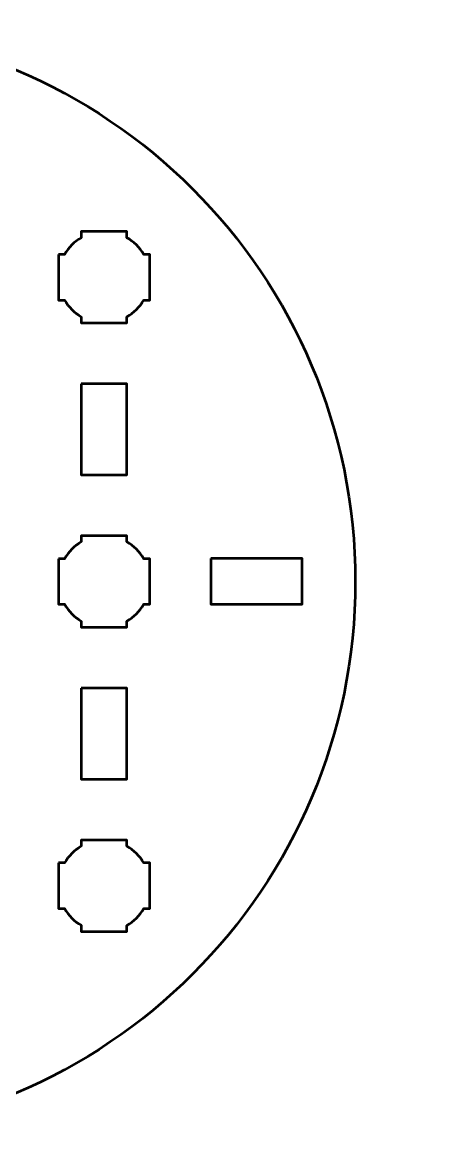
# Model space of a CAD drawing. Header units: centimetres. Extents: x -21 to 0, y -29.7 to 0.
# Drawn here: x -10.54 to -7.87, y -23.22 to -15.87 of the extents above; entities that cross this region are included whole.
import ezdxf

# ---------------------------------------------------------------- set-up
doc = ezdxf.new("R2010")
doc.units = ezdxf.units.CM
doc.header["$MEASUREMENT"] = 0
doc.layers.add('Layer 1', color=7, linetype='Continuous')

msp = doc.modelspace()

# ---------------------------------------------------------------- linework, layer by layer
at = {"layer": 'Layer 1', "color": 114, "lineweight": 53}
msp.add_ellipse((-11.99999, -19.55), major_axis=(0, 3.65), ratio=1, dxfattribs=at)
at = {"layer": 'Layer 1', "color": 22, "lineweight": 53}
msp.add_open_spline([(-21.00003, -29.19995), (-21.00003, -29.19995), (-21.00003, -0.49992), (-21.00003, -0.49992), (-21.00003, -0.49992), (-21.00003, -0.22295), (-20.77694, 0.00004), (-20.49994, 0.00004), (-20.49994, 0.00004), (-20.49994, 0.00004), (-0.50008, 0.00004), (-0.50008, 0.00004), (-0.50008, 0.00004), (-0.22294, 0.00004), (0.00002, -0.22295), (0.00002, -0.49992), (0.00002, -0.49992), (0.00002, -0.49992), (0.00002, -29.19995), (0.00002, -29.19995), (0.00002, -29.19995), (0.00002, -29.47695), (-0.22294, -29.70004), (-0.50008, -29.70004), (-0.50008, -29.70004), (-0.50008, -29.70004), (-20.49994, -29.70004), (-20.49994, -29.70004), (-20.49994, -29.70004), (-20.77694, -29.70004), (-21.00003, -29.47695), (-21.00003, -29.19995)], degree=3, knots=[0, 0, 0, 0, 0.125, 0.125, 0.125, 0.125, 0.25, 0.25, 0.25, 0.25, 0.375, 0.375, 0.375, 0.375, 0.5, 0.5, 0.5, 0.5, 0.625, 0.625, 0.625, 0.625, 0.75, 0.75, 0.75, 0.75, 0.875, 0.875, 0.875, 0.875, 1, 1, 1, 1], dxfattribs=at)
at = {"layer": 'Layer 1', "lineweight": 53}
for points, knots in [([(-10.29999, -17.39994), (-10.29999, -17.39994), (-10.25979, -17.39994), (-10.25979, -17.39994), (-10.25979, -17.39994), (-10.23346, -17.35442), (-10.1955, -17.31649), (-10.14999, -17.29016), (-10.14999, -17.29016), (-10.14999, -17.29016), (-10.14999, -17.24994), (-10.14999, -17.24994), (-10.14999, -17.24994), (-10.14999, -17.24994), (-9.84999, -17.24994), (-9.84999, -17.24994), (-9.84999, -17.24994), (-9.84999, -17.24994), (-9.84999, -17.29013), (-9.84999, -17.29013), (-9.84999, -17.29013), (-9.80446, -17.31646), (-9.76647, -17.35441), (-9.74011, -17.39994), (-9.74011, -17.39994), (-9.74011, -17.39994), (-9.69999, -17.39994), (-9.69999, -17.39994), (-9.69999, -17.39994), (-9.69999, -17.39994), (-9.69999, -17.54536), (-9.69999, -17.54536), (-9.69999, -17.54536), (-9.69999, -17.54536), (-9.69993, -17.55001), (-9.69993, -17.55001), (-9.69993, -17.55001), (-9.69993, -17.55001), (-9.69999, -17.55465), (-9.69999, -17.55465), (-9.69999, -17.55465), (-9.69999, -17.55465), (-9.69999, -17.69994), (-9.69999, -17.69994), (-9.69999, -17.69994), (-9.69999, -17.69994), (-9.74006, -17.69994), (-9.74006, -17.69994), (-9.74006, -17.69994), (-9.76641, -17.74551), (-9.80441, -17.78352), (-9.84999, -17.80988), (-9.84999, -17.80988), (-9.84999, -17.80988), (-9.84999, -17.84994), (-9.84999, -17.84994), (-9.84999, -17.84994), (-9.84999, -17.84994), (-9.99327, -17.84994), (-9.99327, -17.84994), (-9.99327, -17.84994), (-9.99327, -17.84994), (-9.99994, -17.85002), (-9.99994, -17.85002), (-9.99994, -17.85002), (-9.99994, -17.85002), (-10.00662, -17.84994), (-10.00662, -17.84994), (-10.00662, -17.84994), (-10.00662, -17.84994), (-10.14999, -17.84994), (-10.14999, -17.84994), (-10.14999, -17.84994), (-10.14999, -17.84994), (-10.14999, -17.80984), (-10.14999, -17.80984), (-10.14999, -17.80984), (-10.19553, -17.78348), (-10.23351, -17.74549), (-10.25984, -17.69994), (-10.25984, -17.69994), (-10.25984, -17.69994), (-10.29999, -17.69994), (-10.29999, -17.69994), (-10.29999, -17.69994), (-10.29999, -17.69994), (-10.29999, -17.39994), (-10.29999, -17.39994)], [0, 0, 0, 0, 0.0454545, 0.0454545, 0.0454545, 0.0454545, 0.0909091, 0.0909091, 0.0909091, 0.0909091, 0.1363636, 0.1363636, 0.1363636, 0.1363636, 0.1818182, 0.1818182, 0.1818182, 0.1818182, 0.2272727, 0.2272727, 0.2272727, 0.2272727, 0.2727273, 0.2727273, 0.2727273, 0.2727273, 0.3181818, 0.3181818, 0.3181818, 0.3181818, 0.3636364, 0.3636364, 0.3636364, 0.3636364, 0.4090909, 0.4090909, 0.4090909, 0.4090909, 0.4545455, 0.4545455, 0.4545455, 0.4545455, 0.5, 0.5, 0.5, 0.5, 0.5454545, 0.5454545, 0.5454545, 0.5454545, 0.5909091, 0.5909091, 0.5909091, 0.5909091, 0.6363636, 0.6363636, 0.6363636, 0.6363636, 0.6818182, 0.6818182, 0.6818182, 0.6818182, 0.7272727, 0.7272727, 0.7272727, 0.7272727, 0.7727273, 0.7727273, 0.7727273, 0.7727273, 0.8181818, 0.8181818, 0.8181818, 0.8181818, 0.8636364, 0.8636364, 0.8636364, 0.8636364, 0.9090909, 0.9090909, 0.9090909, 0.9090909, 0.9545455, 0.9545455, 0.9545455, 0.9545455, 1, 1, 1, 1]), ([(-10.14993, -18.24991), (-10.14993, -18.24991), (-9.84992, -18.24991), (-9.84992, -18.24991), (-9.84992, -18.24991), (-9.84992, -18.24991), (-9.84992, -18.84992), (-9.84992, -18.84992), (-9.84992, -18.84992), (-9.84992, -18.84992), (-10.14993, -18.84992), (-10.14993, -18.84992), (-10.14993, -18.84992), (-10.14993, -18.84992), (-10.14993, -18.24991), (-10.14993, -18.24991)], [0, 0, 0, 0, 0.25, 0.25, 0.25, 0.25, 0.5, 0.5, 0.5, 0.5, 0.75, 0.75, 0.75, 0.75, 1, 1, 1, 1]), ([(-10.29999, -19.39994), (-10.29999, -19.39994), (-10.25979, -19.39994), (-10.25979, -19.39994), (-10.25979, -19.39994), (-10.23346, -19.35442), (-10.1955, -19.31649), (-10.14999, -19.29016), (-10.14999, -19.29016), (-10.14999, -19.29016), (-10.14999, -19.24994), (-10.14999, -19.24994), (-10.14999, -19.24994), (-10.14999, -19.24994), (-9.84999, -19.24994), (-9.84999, -19.24994), (-9.84999, -19.24994), (-9.84999, -19.24994), (-9.84999, -19.29013), (-9.84999, -19.29013), (-9.84999, -19.29013), (-9.80446, -19.31646), (-9.76647, -19.35441), (-9.74011, -19.39994), (-9.74011, -19.39994), (-9.74011, -19.39994), (-9.69999, -19.39994), (-9.69999, -19.39994), (-9.69999, -19.39994), (-9.69999, -19.39994), (-9.69999, -19.54536), (-9.69999, -19.54536), (-9.69999, -19.54536), (-9.69999, -19.54536), (-9.69993, -19.55001), (-9.69993, -19.55001), (-9.69993, -19.55001), (-9.69993, -19.55001), (-9.69999, -19.55465), (-9.69999, -19.55465), (-9.69999, -19.55465), (-9.69999, -19.55465), (-9.69999, -19.69994), (-9.69999, -19.69994), (-9.69999, -19.69994), (-9.69999, -19.69994), (-9.74006, -19.69994), (-9.74006, -19.69994), (-9.74006, -19.69994), (-9.76641, -19.74551), (-9.80441, -19.78352), (-9.84999, -19.80988), (-9.84999, -19.80988), (-9.84999, -19.80988), (-9.84999, -19.84994), (-9.84999, -19.84994), (-9.84999, -19.84994), (-9.84999, -19.84994), (-9.99327, -19.84994), (-9.99327, -19.84994), (-9.99327, -19.84994), (-9.99327, -19.84994), (-9.99994, -19.85002), (-9.99994, -19.85002), (-9.99994, -19.85002), (-9.99994, -19.85002), (-10.00662, -19.84994), (-10.00662, -19.84994), (-10.00662, -19.84994), (-10.00662, -19.84994), (-10.14999, -19.84994), (-10.14999, -19.84994), (-10.14999, -19.84994), (-10.14999, -19.84994), (-10.14999, -19.80984), (-10.14999, -19.80984), (-10.14999, -19.80984), (-10.19553, -19.78348), (-10.23351, -19.74549), (-10.25984, -19.69994), (-10.25984, -19.69994), (-10.25984, -19.69994), (-10.29999, -19.69994), (-10.29999, -19.69994), (-10.29999, -19.69994), (-10.29999, -19.69994), (-10.29999, -19.39994), (-10.29999, -19.39994)], [0, 0, 0, 0, 0.0454545, 0.0454545, 0.0454545, 0.0454545, 0.0909091, 0.0909091, 0.0909091, 0.0909091, 0.1363636, 0.1363636, 0.1363636, 0.1363636, 0.1818182, 0.1818182, 0.1818182, 0.1818182, 0.2272727, 0.2272727, 0.2272727, 0.2272727, 0.2727273, 0.2727273, 0.2727273, 0.2727273, 0.3181818, 0.3181818, 0.3181818, 0.3181818, 0.3636364, 0.3636364, 0.3636364, 0.3636364, 0.4090909, 0.4090909, 0.4090909, 0.4090909, 0.4545455, 0.4545455, 0.4545455, 0.4545455, 0.5, 0.5, 0.5, 0.5, 0.5454545, 0.5454545, 0.5454545, 0.5454545, 0.5909091, 0.5909091, 0.5909091, 0.5909091, 0.6363636, 0.6363636, 0.6363636, 0.6363636, 0.6818182, 0.6818182, 0.6818182, 0.6818182, 0.7272727, 0.7272727, 0.7272727, 0.7272727, 0.7727273, 0.7727273, 0.7727273, 0.7727273, 0.8181818, 0.8181818, 0.8181818, 0.8181818, 0.8636364, 0.8636364, 0.8636364, 0.8636364, 0.9090909, 0.9090909, 0.9090909, 0.9090909, 0.9545455, 0.9545455, 0.9545455, 0.9545455, 1, 1, 1, 1]), ([(-9.29994, -19.39986), (-9.29994, -19.39986), (-8.69994, -19.39986), (-8.69994, -19.39986), (-8.69994, -19.39986), (-8.69994, -19.39986), (-8.69994, -19.69986), (-8.69994, -19.69986), (-8.69994, -19.69986), (-8.69994, -19.69986), (-9.29994, -19.69986), (-9.29994, -19.69986), (-9.29994, -19.69986), (-9.29994, -19.69986), (-9.29994, -19.39986), (-9.29994, -19.39986)], [0, 0, 0, 0, 0.25, 0.25, 0.25, 0.25, 0.5, 0.5, 0.5, 0.5, 0.75, 0.75, 0.75, 0.75, 1, 1, 1, 1]), ([(-10.14993, -20.24998), (-10.14993, -20.24998), (-9.84992, -20.24998), (-9.84992, -20.24998), (-9.84992, -20.24998), (-9.84992, -20.24998), (-9.84992, -20.84998), (-9.84992, -20.84998), (-9.84992, -20.84998), (-9.84992, -20.84998), (-10.14993, -20.84998), (-10.14993, -20.84998), (-10.14993, -20.84998), (-10.14993, -20.84998), (-10.14993, -20.24998), (-10.14993, -20.24998)], [0, 0, 0, 0, 0.25, 0.25, 0.25, 0.25, 0.5, 0.5, 0.5, 0.5, 0.75, 0.75, 0.75, 0.75, 1, 1, 1, 1]), ([(-10.29999, -21.39994), (-10.29999, -21.39994), (-10.25979, -21.39994), (-10.25979, -21.39994), (-10.25979, -21.39994), (-10.23346, -21.35442), (-10.1955, -21.31649), (-10.14999, -21.29016), (-10.14999, -21.29016), (-10.14999, -21.29016), (-10.14999, -21.24994), (-10.14999, -21.24994), (-10.14999, -21.24994), (-10.14999, -21.24994), (-9.84999, -21.24994), (-9.84999, -21.24994), (-9.84999, -21.24994), (-9.84999, -21.24994), (-9.84999, -21.29013), (-9.84999, -21.29013), (-9.84999, -21.29013), (-9.80446, -21.31646), (-9.76647, -21.35441), (-9.74011, -21.39994), (-9.74011, -21.39994), (-9.74011, -21.39994), (-9.69999, -21.39994), (-9.69999, -21.39994), (-9.69999, -21.39994), (-9.69999, -21.39994), (-9.69999, -21.54536), (-9.69999, -21.54536), (-9.69999, -21.54536), (-9.69999, -21.54536), (-9.69993, -21.55001), (-9.69993, -21.55001), (-9.69993, -21.55001), (-9.69993, -21.55001), (-9.69999, -21.55465), (-9.69999, -21.55465), (-9.69999, -21.55465), (-9.69999, -21.55465), (-9.69999, -21.69994), (-9.69999, -21.69994), (-9.69999, -21.69994), (-9.69999, -21.69994), (-9.74006, -21.69994), (-9.74006, -21.69994), (-9.74006, -21.69994), (-9.76641, -21.74551), (-9.80441, -21.78352), (-9.84999, -21.80988), (-9.84999, -21.80988), (-9.84999, -21.80988), (-9.84999, -21.84994), (-9.84999, -21.84994), (-9.84999, -21.84994), (-9.84999, -21.84994), (-9.99327, -21.84994), (-9.99327, -21.84994), (-9.99327, -21.84994), (-9.99327, -21.84994), (-9.99994, -21.85002), (-9.99994, -21.85002), (-9.99994, -21.85002), (-9.99994, -21.85002), (-10.00662, -21.84994), (-10.00662, -21.84994), (-10.00662, -21.84994), (-10.00662, -21.84994), (-10.14999, -21.84994), (-10.14999, -21.84994), (-10.14999, -21.84994), (-10.14999, -21.84994), (-10.14999, -21.80984), (-10.14999, -21.80984), (-10.14999, -21.80984), (-10.19553, -21.78348), (-10.23351, -21.74549), (-10.25984, -21.69994), (-10.25984, -21.69994), (-10.25984, -21.69994), (-10.29999, -21.69994), (-10.29999, -21.69994), (-10.29999, -21.69994), (-10.29999, -21.69994), (-10.29999, -21.39994), (-10.29999, -21.39994)], [0, 0, 0, 0, 0.0454545, 0.0454545, 0.0454545, 0.0454545, 0.0909091, 0.0909091, 0.0909091, 0.0909091, 0.1363636, 0.1363636, 0.1363636, 0.1363636, 0.1818182, 0.1818182, 0.1818182, 0.1818182, 0.2272727, 0.2272727, 0.2272727, 0.2272727, 0.2727273, 0.2727273, 0.2727273, 0.2727273, 0.3181818, 0.3181818, 0.3181818, 0.3181818, 0.3636364, 0.3636364, 0.3636364, 0.3636364, 0.4090909, 0.4090909, 0.4090909, 0.4090909, 0.4545455, 0.4545455, 0.4545455, 0.4545455, 0.5, 0.5, 0.5, 0.5, 0.5454545, 0.5454545, 0.5454545, 0.5454545, 0.5909091, 0.5909091, 0.5909091, 0.5909091, 0.6363636, 0.6363636, 0.6363636, 0.6363636, 0.6818182, 0.6818182, 0.6818182, 0.6818182, 0.7272727, 0.7272727, 0.7272727, 0.7272727, 0.7727273, 0.7727273, 0.7727273, 0.7727273, 0.8181818, 0.8181818, 0.8181818, 0.8181818, 0.8636364, 0.8636364, 0.8636364, 0.8636364, 0.9090909, 0.9090909, 0.9090909, 0.9090909, 0.9545455, 0.9545455, 0.9545455, 0.9545455, 1, 1, 1, 1])]:
    msp.add_open_spline(points, degree=3, knots=knots, dxfattribs=at)

doc.saveas('drawing.dxf')
